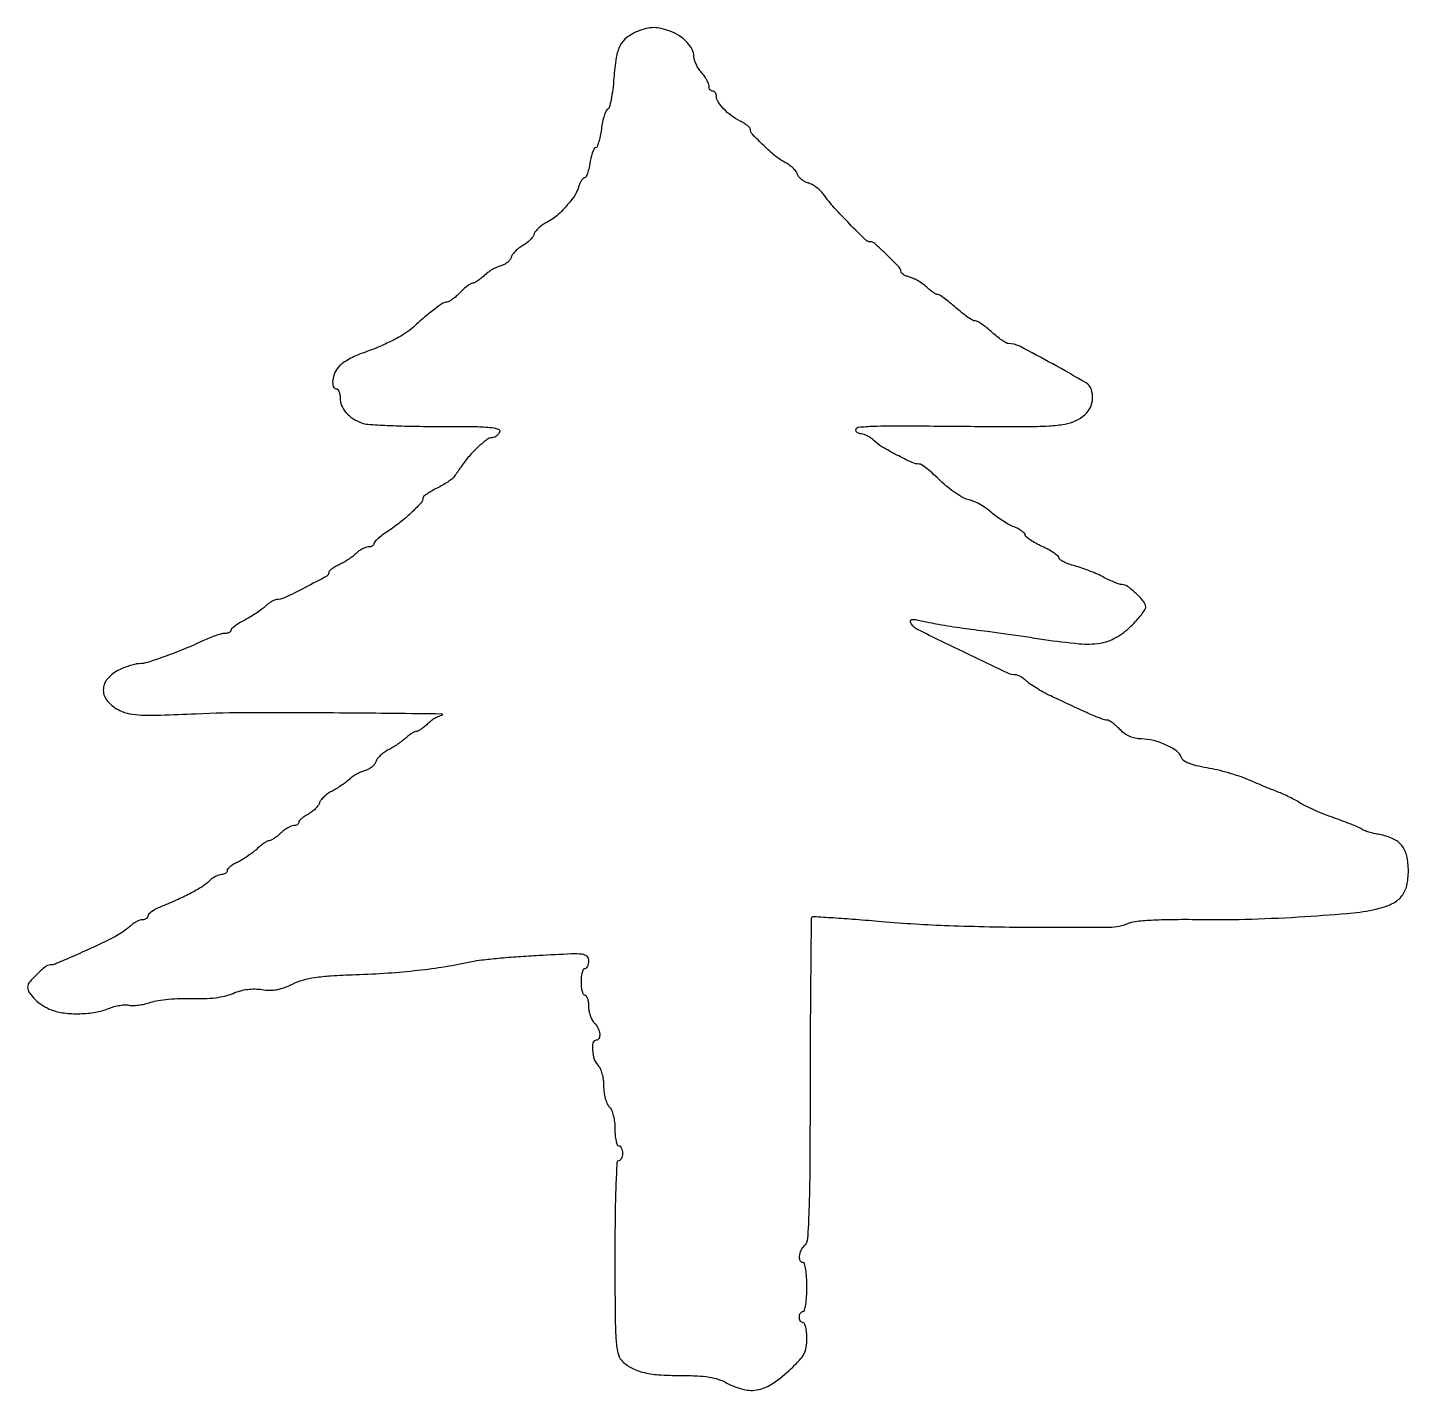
# Model space of a CAD drawing. Extents: x 0 to 367, y 0 to 362.
import ezdxf

# ---------------------------------------------------------------- set-up
doc = ezdxf.new("R2010")
doc.units = 0

msp = doc.modelspace()

# ---------------------------------------------------------------- linework, layer by layer
msp.add_lwpolyline([(162.027756, 360.886625, 0.068126), (159.17152, 359.267343, 0.112606), (157.404543, 357.146985, 0.078427), (156.355745, 353.916731, 0.020484), (155.720245, 348.484029, -0.011814), (155.415025, 345.414621, -0.018033), (154.991814, 342.772056, -0.012893), (154.518844, 340.663424, -0.256038), (154.084183, 340.194728, 0.213353), (153.644338, 339.79137, 0.024546), (153.161136, 338.504347, 0.026127), (152.721298, 336.836429, 0.018429), (152.39564, 334.924823, -0.0161), (152.083117, 333.037271, -0.025436), (151.681811, 331.446667, -0.022833), (151.252878, 330.248059, -0.30427), (150.882987, 330, 0.279465), (150.512075, 329.775123, 0.030559), (150.08818, 328.825, 0.030326), (149.691404, 327.532785, 0.019681), (149.384009, 326, -0.018425), (149.080599, 324.467125, -0.028578), (148.695862, 323.175, -0.027751), (148.288627, 322.217206, -0.285738), (147.939579, 322, 0.196124), (147.583222, 321.854628, 0.048462), (147.168574, 321.361626, 0.042276), (146.768113, 320.658843, 0.031536), (146.445032, 319.826812, -0.020007), (146.115242, 318.915831, -0.01666), (145.694648, 317.975684, -0.016983), (145.251259, 317.140287, -0.043075), (144.859107, 316.576812, -0.007924), (142.571797, 313.915411, -0.025918), (140.943965, 312.262052, -0.035907), (139.468331, 311.094007, -0.030883), (137.76657, 310.08306, 0.036362), (136.681223, 309.422124, 0.034221), (135.679475, 308.598557, 0.03609), (134.895205, 307.743325, 0.090915), (134.5, 307, -0.083415), (134.121585, 306.261954, -0.036311), (133.39883, 305.425842, -0.034638), (132.483351, 304.629118, -0.038896), (131.5, 304, 0.040175), (130.515223, 303.36642, 0.035065), (129.595511, 302.556328, 0.036679), (128.867221, 301.700844, 0.08133), (128.480735, 300.939302, -0.090379), (128.105554, 300.231825, -0.053207), (127.434343, 299.545383, -0.050924), (126.589802, 298.981697, -0.060292), (125.694266, 298.638114, 0.047748), (124.681631, 298.278394, 0.023665), (123.473648, 297.643241, 0.023245), (122.27323, 296.860405, 0.031427), (121.271914, 296.0387, -0.019595), (120.365413, 295.258212, -0.023411), (119.451235, 294.598868, -0.023065), (118.642184, 294.122755, -0.122047), (118.146773, 294, 0.140354), (117.646232, 293.856671, 0.022109), (116.793351, 293.2707, 0.023079), (115.825271, 292.467893, 0.01833), (114.85496, 291.517277, -0.021997), (113.869206, 290.565591, -0.025973), (112.854788, 289.758778, -0.026215), (111.942981, 289.177493, -0.125672), (111.352828, 289.017277, 0.143029), (110.309046, 288.695322, 0.015571), (108.23147, 287.229423, 0.015287), (105.525014, 285.057889, 0.00654), (102.037301, 282, -0.048041), (99.948357, 280.454738, -0.019009), (96.81526, 278.7314, -0.017652), (93.077785, 277.019297, -0.015325), (89.049873, 275.486541, 0.023026), (87.21413, 274.755428, 0.020476), (85.378257, 273.832087, 0.02098), (83.795399, 272.864023, 0.057543), (82.799873, 272.015563, 0.080952), (81.648163, 270.289756, 0.073816), (81.057403, 268.231893, 0.10487), (81.182014, 266.612233, 0.332787), (82, 266, -0.22187), (82.382764, 265.821359, -0.076865), (82.70625, 265.286607, -0.058452), (82.926818, 264.501367, -0.039287), (83, 263.571429, 0.097948), (83.395413, 261.572312, 0.080033), (84.537446, 259.710745, 0.070893), (86.354411, 258.119552, 0.053646), (88.720278, 256.916251, 0.074905), (90.390882, 256.553549, 0.004512), (95.534568, 256.269149, 0.006675), (101.691727, 256.066747, 0.004878), (108.533715, 256, -0.002346), (118.366454, 255.953867, -0.019882), (122.781549, 255.736721, -0.052124), (124.967011, 255.309483, -0.43463), (125.361626, 254.5, -0.075868), (125.034938, 253.926576, -0.064728), (124.536009, 253.440625, -0.066824), (123.947741, 253.111962, -0.09429), (123.359308, 253, 0.166518), (121.997996, 252.533704, 0.022709), (119.674566, 250.555058, 0.026062), (117.249099, 248.042933, 0.02978), (115.211575, 245.396883, -0.001013), (114.666114, 244.597321, -0.000887), (114.0926, 243.76346, -0.000891), (113.571739, 243.011892, -0.002659), (113.211575, 242.5, -0.080445), (112.719005, 242.001082, -0.013428), (111.607463, 241.233431, -0.014416), (110.23788, 240.396149, -0.012335), (108.75, 239.592529, 0.013783), (107.313195, 238.811114, 0.020322), (106.101562, 238.04078, 0.016262), (105.175215, 237.35183, 0.22856), (105, 236.988552, -0.18611), (104.517062, 235.736037, -0.017239), (102.162542, 233.31026, -0.022049), (99.242398, 230.740101, -0.023265), (96.157485, 228.485521, 0.013519), (94.564757, 227.368439, 0.019379), (93.221261, 226.287705, 0.015606), (92.197208, 225.338677, 0.200679), (92, 224.867114, -0.16883), (91.88502, 224.536299, -0.094693), (91.559375, 224.254715, -0.075371), (91.073778, 224.064308, -0.055865), (90.5, 224, 0.086943), (89.800157, 223.87738, 0.036337), (88.922534, 223.485937, 0.034553), (88.021878, 222.919684, 0.037806), (87.236286, 222.25, -0.032457), (86.365096, 221.491125, -0.016756), (85.186879, 220.653173, -0.016585), (83.912816, 219.869354, -0.024092), (82.736286, 219.271439, 0.025091), (81.688485, 218.73631, 0.0338), (80.803784, 218.144045, 0.03587), (80.169646, 217.577442, 0.194881), (80, 217.158716, -0.275815), (79.436924, 216.215617, -0.004479), (73.758607, 213.220737, -0.007676), (68.237526, 210.478193, -0.111885), (66.127285, 210, 0.103599), (65.571971, 209.883692, 0.030939), (64.798122, 209.485937, 0.02957), (63.962971, 208.91976, 0.02811), (63.185471, 208.25, -0.032564), (62.235358, 207.446162, -0.012562), (60.821353, 206.453743, -0.012375), (59.229518, 205.451091, -0.014937), (57.685471, 204.592529, 0.016826), (56.273656, 203.800499, 0.024041), (55.082607, 202.997885, 0.021591), (54.192657, 202.271981, 0.214031), (54, 201.842529, -0.191014), (53.872429, 201.520784, -0.088228), (53.505244, 201.247493, -0.068049), (52.960311, 201.06209, -0.048051), (52.315724, 201, 0.066177), (51.410803, 200.879704, 0.015173), (49.931898, 200.430855, 0.015429), (48.245825, 199.804157, 0.014498), (46.565724, 199.062484, -0.013438), (41.720819, 196.911442, -0.011709), (36.541228, 194.917086, -0.00947), (31.876073, 193.344196, -0.076644), (29.651129, 193.000504, 0.056364), (28.714796, 192.894358, 0.017944), (27.357081, 192.531177, 0.017656), (25.861624, 192.014651, 0.018799), (24.43789, 191.403503, 0.100516), (21.228802, 188.997066, 0.185628), (20.096658, 185.988666, 0.183887), (21.268297, 182.975544, 0.09861), (24.515353, 180.559739, 0.063536), (27.072964, 179.72305, 0.036869), (30.288732, 179.349781, 0.018961), (35.259896, 179.330217, 0.003223), (44.728592, 179.713241, -0.011383), (58.946588, 180.056126, -0.002244), (84.463219, 179.975953, -0.001309), (109.907461, 179.715151, -0.927632), (109.938561, 179.215634, 0.074098), (109.19141, 178.99661, 0.02638), (108.205188, 178.475842, 0.025496), (107.166966, 177.781357, 0.027378), (106.230375, 177, -0.01823), (105.34591, 176.234274, -0.022281), (104.463591, 175.5875, -0.02151), (103.688062, 175.117349, -0.126157), (103.230375, 175, 0.11713), (102.781269, 174.893329, 0.023385), (102.058313, 174.485937, 0.023556), (101.243326, 173.919935, 0.020052), (100.438561, 173.25, -0.022947), (99.500495, 172.478244, -0.011961), (98.266507, 171.599842, -0.01187), (96.954561, 170.757132, -0.017742), (95.76657, 170.089888, 0.037459), (94.679802, 169.421862, 0.034602), (93.673816, 168.582733, 0.036438), (92.884166, 167.706664, 0.088578), (92.480735, 166.939302, -0.090379), (92.105554, 166.231825, -0.053207), (91.434343, 165.545383, -0.050924), (90.589802, 164.981697, -0.060292), (89.694266, 164.638114, 0.042522), (88.695664, 164.295066, 0.023178), (87.534803, 163.716678, 0.022938), (86.40124, 163.014719, 0.033596), (85.480101, 162.2887, -0.022609), (84.525835, 161.502, -0.011997), (83.27871, 160.61121, -0.011917), (81.95751, 159.75985, -0.018081), (80.76657, 159.089888, 0.03625), (79.681222, 158.426342, 0.034115), (78.679475, 157.600563, 0.03597), (77.895151, 156.743785, 0.090757), (77.5, 156, -0.08381), (77.120552, 155.261368, -0.036237), (76.393962, 154.423237, -0.034555), (75.473121, 153.623646, -0.038659), (74.48343, 152.991132, 0.024205), (73.532504, 152.421381, 0.031932), (72.729507, 151.808349, 0.033247), (72.152429, 151.234774, 0.182479), (72, 150.83102, -0.155372), (71.899075, 150.514078, -0.097665), (71.614765, 150.244112, -0.079955), (71.190034, 150.06191, -0.061495), (70.688561, 150, 0.101307), (70.04033, 149.867297, 0.030131), (69.131751, 149.4125, 0.028874), (68.148584, 148.765446, 0.027562), (67.230375, 148, -0.019113), (66.342791, 147.23431, -0.023019), (65.451096, 146.5875, -0.022528), (64.663875, 146.119381, -0.123479), (64.187836, 146, 0.129413), (63.700119, 145.871616, 0.019876), (62.840281, 145.339063, 0.021081), (61.855791, 144.611503, 0.016902), (60.858334, 143.75, -0.023039), (59.729294, 142.798782, -0.014911), (58.342784, 141.800048, -0.014995), (56.926642, 140.903439, -0.027289), (55.712312, 140.271439, 0.029123), (54.673919, 139.726159, 0.037701), (53.796742, 139.10372, 0.041452), (53.176575, 138.495881, 0.180054), (53, 138.021439, -0.145257), (52.8844, 137.631918, -0.099318), (52.559375, 137.300048, -0.083437), (52.073406, 137.076381, -0.06631), (51.5, 137, 0.08628), (50.796856, 136.877755, 0.035393), (49.907607, 136.485937, 0.033688), (48.990497, 135.919696, 0.036721), (48.185471, 135.25, -0.049152), (46.33058, 133.783256, -0.019976), (43.551144, 132.151377, -0.017055), (40.012567, 130.412069, -0.010571), (35.75, 128.601842, 0.022587), (34.313732, 127.950731, 0.031644), (33.101562, 127.233877, 0.032613), (32.223082, 126.54852, 0.213944), (32, 126.051027, -0.14136), (31.884376, 125.650229, -0.099803), (31.559375, 125.308739, -0.084779), (31.073336, 125.078714, -0.068325), (30.5, 125, 0.08628), (29.796856, 124.877755, 0.035393), (28.907607, 124.485937, 0.033688), (27.990497, 123.919696, 0.036721), (27.185471, 123.25, -0.033623), (26.250094, 122.462022, -0.014099), (24.894791, 121.52551, -0.013875), (23.383756, 120.601754, -0.01753), (21.935471, 119.836842, -0.004312), (16.357446, 117.195573, -0.006434), (11.431432, 114.991353, -0.003631), (7.27685, 113.231811, -0.098657), (6.113447, 113, 0.168813), (4.748995, 112.525812, 0.024814), (2.513927, 110.571179, 0.024451), (0.4833, 108.407658, 0.178054), (0, 107.093516, 0.154594), (0.46682, 105.619772, 0.049085), (1.989824, 103.853624, 0.046394), (4.070231, 102.210908, 0.053133), (6.32878, 101.065098, 0.061878), (9.67941, 100.24613, 0.03495), (13.863125, 100.052488, 0.034856), (18.062815, 100.44547, 0.058264), (21.46942, 101.422776, -0.030026), (22.91972, 101.928867, -0.027632), (24.460842, 102.274236, -0.02871), (25.869323, 102.426669, -0.076695), (26.871238, 102.323421, 0.072451), (27.89734, 102.20892, 0.024372), (29.402329, 102.332995, 0.02366), (31.0764, 102.634689, 0.024976), (32.683936, 103.089217, -0.042584), (34.635201, 103.567512, -0.015545), (37.459711, 103.920063, -0.015268), (40.591061, 104.116204, -0.017528), (43.587198, 104.107129, 0.015839), (46.974577, 104.08543, 0.024462), (49.893571, 104.302369, 0.028245), (52.410225, 104.759215, 0.039954), (54.573957, 105.466454, -0.031375), (56.51048, 106.136367, -0.035379), (58.439773, 106.526633, -0.036436), (60.352277, 106.633887, -0.037655), (62.238763, 106.459661, 0.038925), (64.248256, 106.279213, 0.047499), (66.128805, 106.436001, 0.0432), (68.082842, 106.96515, 0.025015), (70.325098, 107.915331, -0.042197), (73.107889, 108.983473, -0.03316), (76.26474, 109.675685, -0.022161), (80.522107, 110.125413, -0.006548), (87.073095, 110.439014, 0.008277), (95.751817, 110.884569, 0.010952), (103.633263, 111.593852, 0.011777), (110.968824, 112.591771, 0.013054), (118, 113.906621, -0.024264), (120.543037, 114.323426, -0.004976), (125.070312, 114.795895, -0.005227), (130.347249, 115.237958, -0.004892), (135.75, 115.580619, -0.002152), (144.474876, 116.010674, -0.038229), (147.288796, 115.922081, -0.171984), (148.510184, 115.334295, -0.197933), (149, 114.145445, -0.044655), (148.926507, 113.32419, -0.064505), (148.70625, 112.630224, -0.084395), (148.382147, 112.161085, -0.202151), (148, 112, 0.277684), (147.614308, 111.767902, 0.052312), (147.29375, 110.971875, 0.042582), (147.072542, 109.841111, 0.027026), (147, 108.5, 0.027026), (147.072542, 107.158889, 0.042582), (147.29375, 106.028125, 0.052312), (147.614308, 105.232098, 0.277684), (148, 105, -0.251265), (148.384063, 104.793991, -0.064357), (148.70625, 104.139732, -0.049899), (148.927193, 103.193269, -0.032416), (149, 102.071429, 0.044799), (149.110548, 100.840096, 0.036893), (149.440625, 99.5625, 0.03831), (149.924632, 98.42774, 0.076562), (150.5, 97.642857, -0.081011), (151.492041, 96.264166, -0.088928), (151.954095, 94.685118, -0.135786), (151.757051, 93.484303, -0.292496), (151, 93, 0.354075), (150.175183, 92.332182, 0.071301), (150.038874, 90.307816, 0.060977), (150.504705, 87.973011, 0.117198), (151.5, 86.357143, -0.094634), (152.080922, 85.501956, -0.035448), (152.5625, 84.127976, -0.033353), (152.890139, 82.508115, -0.033235), (153, 80.857143, 0.033235), (153.109861, 79.206171, 0.033353), (153.4375, 77.58631, 0.035448), (153.919078, 76.21233, 0.094634), (154.5, 75.357143, -0.096808), (155.103951, 74.45976, -0.037908), (155.580645, 73.038402, -0.034077), (155.895108, 71.307182, -0.027896), (156, 69.428571, 0.021287), (156.072296, 67.731215, 0.03425), (156.29375, 66.300893, 0.037859), (156.611682, 65.264908, 0.30861), (157, 65, -0.191087), (157.381882, 64.848523, -0.088204), (157.70625, 64.4125, -0.068025), (157.926307, 63.765418, -0.048028), (158, 63, -0.048028), (157.926307, 62.234582, -0.068025), (157.70625, 61.5875, -0.088204), (157.381882, 61.151477, -0.191087), (157, 61, 0.399795), (156.534313, 60.556802, 0.002587), (156.259788, 54.364547, 0.007026), (156.060441, 46.417965, 0.002757), (156, 35.458187, 0.001649), (156.049595, 20.418581, 0.014402), (156.285792, 13.748482, 0.03149), (156.766914, 9.985213, 0.140898), (157.763681, 8.023284, 0.079471), (160.214617, 6.112587, 0.063659), (163.330961, 4.880835, 0.045354), (167.560514, 4.204271, 0.016994), (173.568724, 4, -0.011168), (177.922285, 3.902746, -0.029561), (181.01925, 3.580196, -0.039531), (183.475792, 2.974084, -0.042797), (185.738815, 2, 0.063541), (190.215098, 0.289029, 0.114482), (194.123471, 0.249123, 0.097421), (198.07228, 1.974757, 0.037335), (202.75, 5.764081, 0.017648), (205.060607, 8.099714, 0.06572), (206.248767, 9.787219, 0.082406), (206.818347, 11.518875, 0.038353), (207, 13.883597, 0.022922), (206.927639, 15.461198, 0.036677), (206.70625, 16.790807, 0.04209), (206.387456, 17.744981, 0.299562), (206, 18, -0.148195), (205.618646, 18.115568, -0.098894), (205.29375, 18.440625, -0.082425), (205.074694, 18.926543, -0.064853), (205, 19.5, -0.064853), (205.074694, 20.073457, -0.082425), (205.29375, 20.559375, -0.098894), (205.618646, 20.884432, -0.148195), (206, 21, 0.345347), (206.400526, 21.314102, 0.022017), (206.711538, 22.875, 0.024301), (206.929639, 24.963427, 0.013867), (207, 27.5, 0.013867), (206.929639, 30.036573, 0.024301), (206.711538, 32.125, 0.022017), (206.400526, 33.685898, 0.345347), (206, 34, -0.291567), (205.248429, 34.478985, -0.133709), (205.043227, 35.673353, -0.089051), (205.480773, 37.234095, -0.083804), (206.439886, 38.582743, 0.182241), (207.265581, 40.407764, 0.007564), (207.624059, 47.684818, 0.007059), (207.858305, 59.40886, 0.001088), (207.944021, 82.682116, -0.000873), (207.997313, 99.067115, -0.001436), (208.10641, 112.927392, -0.000118), (208.242809, 125.350676, -0.195999), (208.406614, 125.739948, -0.214744), (208.785313, 125.883501, -0.000684), (213.98282, 125.560342, -0.003611), (219.890957, 125.142023, -0.002232), (226.830064, 124.569146, 0.012783), (244.684396, 123.473851, 0.007345), (266.241447, 123.020785, 0.00368), (287.16615, 123.042489, 0.095349), (292.6849, 124.152697, -0.074552), (294.725309, 124.651616, -0.010675), (299.027767, 124.951704, -0.010338), (304.729367, 125.109169, -0.005057), (312, 125.08606, 0.010753), (325.061421, 125.193329, 0.008272), (339.305092, 125.852714, 0.007339), (352.15414, 126.850269, 0.039818), (359.035565, 128.043936, 0.053559), (362.711344, 129.420647, 0.11171), (365.061052, 131.351577, 0.111847), (366.349039, 134.104181, 0.053773), (366.769231, 138, 0.05393), (366.342898, 141.94116, 0.115316), (365.032485, 144.688008, 0.119612), (362.677863, 146.50775, 0.06056), (359.074796, 147.617946, -0.013962), (357.632885, 147.919021, -0.015383), (356.256346, 148.291896, -0.014912), (355.104835, 148.680044, -0.072067), (354.5, 149.009542, 0.05939), (353.806693, 149.410255, 0.00493), (351.884375, 150.212965, 0.006529), (349.56242, 151.120638, 0.00499), (347, 152.054848, -0.009304), (344.328128, 153.055161, -0.009097), (341.675, 154.161385, -0.009024), (339.382431, 155.216341, -0.033505), (338, 156.001101, 0.020421), (336.793144, 156.728559, 0.010086), (335.20625, 157.557631, 0.009992), (333.522609, 158.352913, 0.014385), (332, 158.983316, -0.004893), (330.34157, 159.633358, -0.002308), (328.21281, 160.503321, -0.002287), (325.992261, 161.434702, -0.003225), (324.022332, 162.28662, 0.023432), (321.861832, 163.119057, 0.011211), (319.01839, 163.993946, 0.011087), (316.002959, 164.776446, 0.015521), (313.275423, 165.331292, -0.014715), (310.372239, 165.916998, -0.039637), (308.367526, 166.554157, -0.059101), (307.072785, 167.269961, -0.161474), (306.46633, 168.106086, 0.162187), (305.25358, 169.773235, 0.046801), (302.462471, 171.396553, 0.045672), (299.075035, 172.602314, 0.061459), (295.848871, 173.017277, -0.047566), (294.22958, 173.180105, -0.054505), (292.746381, 173.645715, -0.054084), (291.389514, 174.424673, -0.04568), (290.14504, 175.517277, 0.021045), (289.164277, 176.467754, 0.025427), (288.164801, 177.2707, 0.025372), (287.272507, 177.849216, 0.131876), (286.710764, 178, -0.079618), (286.064733, 178.103528, -0.009301), (284.680754, 178.5875, -0.010971), (283.047285, 179.23415, -0.008768), (281.315724, 180, -0.000037), (279.32145, 180.924368, -0.00002), (276.872432, 182.059853, -0.00002), (274.382204, 183.214686, -0.000032), (272.25, 184.203754, -0.013644), (270.289277, 185.179294, -0.012503), (268.32586, 186.287803, -0.012617), (266.623711, 187.364968, -0.039488), (265.561439, 188.203754, 0.023345), (264.746189, 188.891306, 0.026164), (263.899838, 189.472353, 0.026759), (263.135658, 189.885676, 0.111028), (262.627163, 190, -0.111007), (260.15724, 190.555199, -0.002172), (248.374963, 196.196809, -0.001997), (236.572525, 201.969525, -0.123186), (234.804373, 203.47104, -0.12812), (234.48726, 204.296505, -0.417852), (234.81821, 204.706037, -0.07215), (236.131721, 204.64751, -0.005622), (239.58412, 203.948312, 0.009105), (241.960522, 203.484239, 0.004035), (245.11221, 202.954328, 0.003992), (248.46041, 202.446508, 0.005374), (251.5, 202.043582, -0.003356), (254.978321, 201.596775, -0.001273), (259.828153, 200.928099, -0.00126), (265.097358, 200.174382, -0.00154), (270.021371, 199.441874, 0.014414), (279.300184, 198.304834, 0.061018), (284.886542, 198.465638, 0.092699), (289.038646, 199.913546, 0.062584), (293.056462, 202.938884, 0.01514), (294.566685, 204.496014, 0.019918), (295.841586, 206.009633, 0.017764), (296.789493, 207.324449, 0.148354), (297, 208.018308, 0.175867), (296.484921, 209.437415, 0.029072), (294.458529, 211.593176, 0.029621), (292.187856, 213.501741, 0.161314), (290.683669, 214, -0.081375), (290.003816, 214.111384, -0.014017), (288.774166, 214.56417, -0.014935), (287.347883, 215.185294, -0.012856), (285.886999, 215.920578, 0.018778), (284.215392, 216.737261, 0.010651), (282.136641, 217.605389, 0.010623), (280.001764, 218.392084, 0.017196), (278.151808, 218.959122, -0.020138), (276.561148, 219.456935, -0.02995), (275.219594, 220.029609, -0.029891), (274.23469, 220.597592, -0.25213), (274, 221.033421, 0.225891), (273.770161, 221.5162, 0.020806), (272.678125, 222.330186, 0.023628), (271.223988, 223.225103, 0.01626), (269.5, 224.105004, -0.015998), (267.775986, 224.983781, -0.023304), (266.321875, 225.875288, -0.020335), (265.227825, 226.685199, -0.227002), (265, 227.161153, 0.208949), (264.804698, 227.608093, 0.032973), (264.042238, 228.225842, 0.031869), (262.988254, 228.873926, 0.022954), (261.739535, 229.464363, -0.028331), (260.295718, 230.166129, -0.016497), (258.645264, 231.160093, -0.016461), (257.052633, 232.268413, -0.026636), (255.784373, 233.324033, 0.035737), (254.531148, 234.329132, 0.024968), (252.990626, 235.283406, 0.02529), (251.413531, 236.053224, 0.046866), (250.057787, 236.487308, -0.07119), (248.585668, 237.038635, -0.022654), (246.579562, 238.25698, -0.022098), (244.439695, 239.834537, -0.022924), (242.474566, 241.576611, 0.01124), (240.650888, 243.270998, 0.015564), (238.936449, 244.70063, 0.012062), (237.466098, 245.794937, 0.155149), (236.821148, 246, -0.108597), (234.937222, 246.414059, -0.011519), (230.877935, 248.403678, -0.014158), (226.918097, 250.603491, -0.060466), (224.779773, 252.25, 0.037459), (223.988039, 252.919688, 0.034276), (223.082183, 253.485938, 0.036035), (222.200889, 253.877498, 0.086733), (221.5, 254, -0.064853), (220.926543, 254.074694, -0.082425), (220.440625, 254.29375, -0.098894), (220.115568, 254.618646, -0.148195), (220, 255, -0.385389), (220.718242, 255.79344, -0.016834), (224.767408, 256.06003, -0.009466), (232.242311, 256.158315, -0.000786), (251.647489, 256.015566, 0.002231), (264.720473, 255.957177, 0.014074), (271.38095, 256.144673, 0.027898), (275.508875, 256.609243, 0.068912), (278.408325, 257.523522, 0.067002), (280.782684, 259.068524, 0.099026), (282.307074, 261.021712, 0.106355), (282.897559, 263.30195, 0.087424), (282.563572, 265.799703, 0.18675), (281.140105, 267.572348, 0.005033), (272.291772, 272.578857, 0.006632), (263.521012, 277.274804, 0.12188), (260.472861, 278.007004, -0.137517), (259.895899, 278.164512, -0.016744), (258.782599, 278.883307, -0.018841), (257.494053, 279.851667, -0.014501), (256.161143, 281, 0.016585), (254.816473, 282.148739, 0.020726), (253.492351, 283.11898, 0.019443), (252.337619, 283.830193, 0.12883), (251.688282, 284.000782, -0.134717), (251.015987, 284.185746, -0.015835), (249.694135, 285.02923, -0.018048), (248.160838, 286.160686, -0.013863), (246.568347, 287.500782, 0.010091), (244.99964, 288.841205, 0.014042), (243.538945, 289.972105, 0.010441), (242.291245, 290.843884, 0.148318), (241.776534, 291, -0.126761), (241.314159, 291.119137, -0.021278), (240.526236, 291.598868, -0.022114), (239.628961, 292.258148, -0.018034), (238.728086, 293.0387, 0.031857), (237.724198, 293.861071, 0.023319), (236.515825, 294.645883, 0.023719), (235.296427, 295.283741, 0.047189), (234.269899, 295.647108, -0.032868), (233.400817, 295.927049, -0.044909), (232.666783, 296.297229, -0.052755), (232.154346, 296.696792, -0.203524), (232, 297.06027, 0.194031), (231.521612, 298.246623, 0.008618), (228.332524, 301.445707, 0.008828), (225.039797, 304.525967, 0.185696), (223.807437, 305, -0.196034), (222.642164, 305.475126, -0.004565), (218.356206, 309.744413, -0.010801), (214.281971, 314.060208, -0.027969), (211.595025, 317.389106, 0.040786), (210.696049, 318.446297, 0.032661), (209.571312, 319.431329, 0.033699), (208.402578, 320.208126, 0.068438), (207.38086, 320.619258, -0.058489), (206.456589, 320.97006, -0.05046), (205.587725, 321.539844, -0.053022), (204.899639, 322.230425, -0.092843), (204.519265, 322.939302, 0.088894), (204.115725, 323.7057, 0.036689), (203.326184, 324.578561, 0.034826), (202.320195, 325.413088, 0.0377), (201.23343, 326.075686, -0.0542), (198.753832, 327.701837, -0.018534), (195.533164, 330.55985, -0.012261), (192.528744, 333.576272, -0.192031), (192, 334.902222, 0.200573), (191.84256, 335.278909, 0.027636), (191.192187, 335.853664, 0.028149), (190.303247, 336.477891, 0.020385), (189.25, 337.074192, -0.040625), (186.89365, 338.537112, -0.043581), (184.864038, 340.331331, -0.047792), (183.438864, 342.151578, -0.143154), (183, 343.65301, 0.072596), (182.924871, 344.167733, 0.087407), (182.70625, 344.604322, 0.100487), (182.381344, 344.896187, 0.133682), (182, 345, -0.133682), (181.618656, 345.103813, -0.100487), (181.29375, 345.395678, -0.087407), (181.075129, 345.832267, -0.072596), (181, 346.34699, 0.097252), (180.868081, 347.018811, 0.02829), (180.4125, 347.975695, 0.027277), (179.765465, 349.018225, 0.026119), (179, 350, -0.035758), (178.234572, 351.021715, -0.031655), (177.5875, 352.183462, -0.033025), (177.139894, 353.307801, -0.078372), (177, 354.194823, 0.122195), (176.539229, 356.052059, 0.066992), (175.168865, 357.970959, 0.05953), (173.126346, 359.684166, 0.053977), (170.67122, 360.934902, 0.032868), (168.321516, 361.655598, 0.05944), (166.324834, 361.882502, 0.05984), (164.339883, 361.632834, 0.033774)], format="xyb", close=True)

doc.saveas('drawing.dxf')
